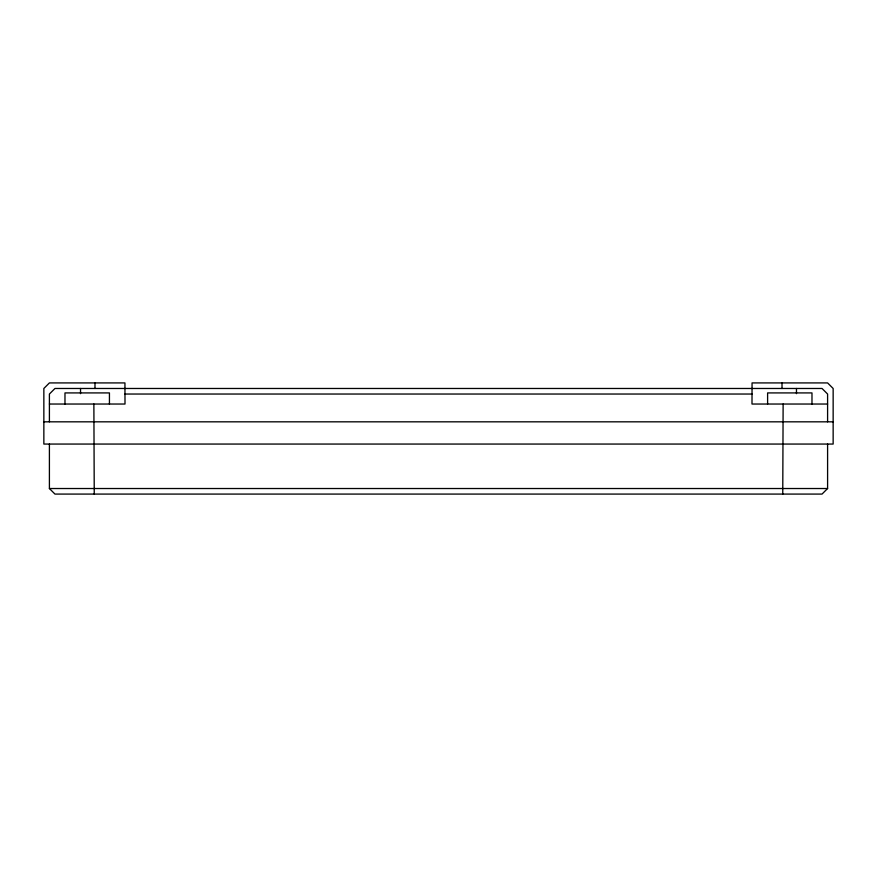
<?xml version="1.0" encoding="UTF-8"?>
<svg xmlns="http://www.w3.org/2000/svg" width="877" height="877" viewBox="0 0 877 877"><rect width="100%" height="100%" fill="white"/><g stroke="black" fill="none" stroke-linecap="round" stroke-linejoin="round"><path stroke-width="1.32" d="M782.755 494.08L783.128 404.034M827.592 444.058L827.592 488.522L822.034 494.08L54.966 494.08L49.408 488.522L49.408 444.058M125.005 394.036L751.995 394.036M49.408 404.034L125.005 404.034L124.94 382.92L49.408 382.92L43.85 388.478L43.85 444.058L833.15 444.058L833.15 388.478L827.592 382.92L752.06 382.92L751.995 404.034L827.592 404.034M43.85 421.826L833.15 421.826M49.408 488.522L827.592 488.522M94.245 494.08L93.872 404.034M827.592 421.826L827.592 394.036L822.034 388.478L54.966 388.478L49.408 394.036L49.408 421.826M811.981 404.034L811.981 392.918L767.605 392.918L767.605 404.034M796.469 388.478L796.469 393.663M782.01 382.92L782.01 388.478M109.439 404.034L109.439 392.918L64.975 392.918L64.975 404.034M94.99 382.92L94.99 388.478M80.531 388.478L80.531 393.663"/></g></svg>
